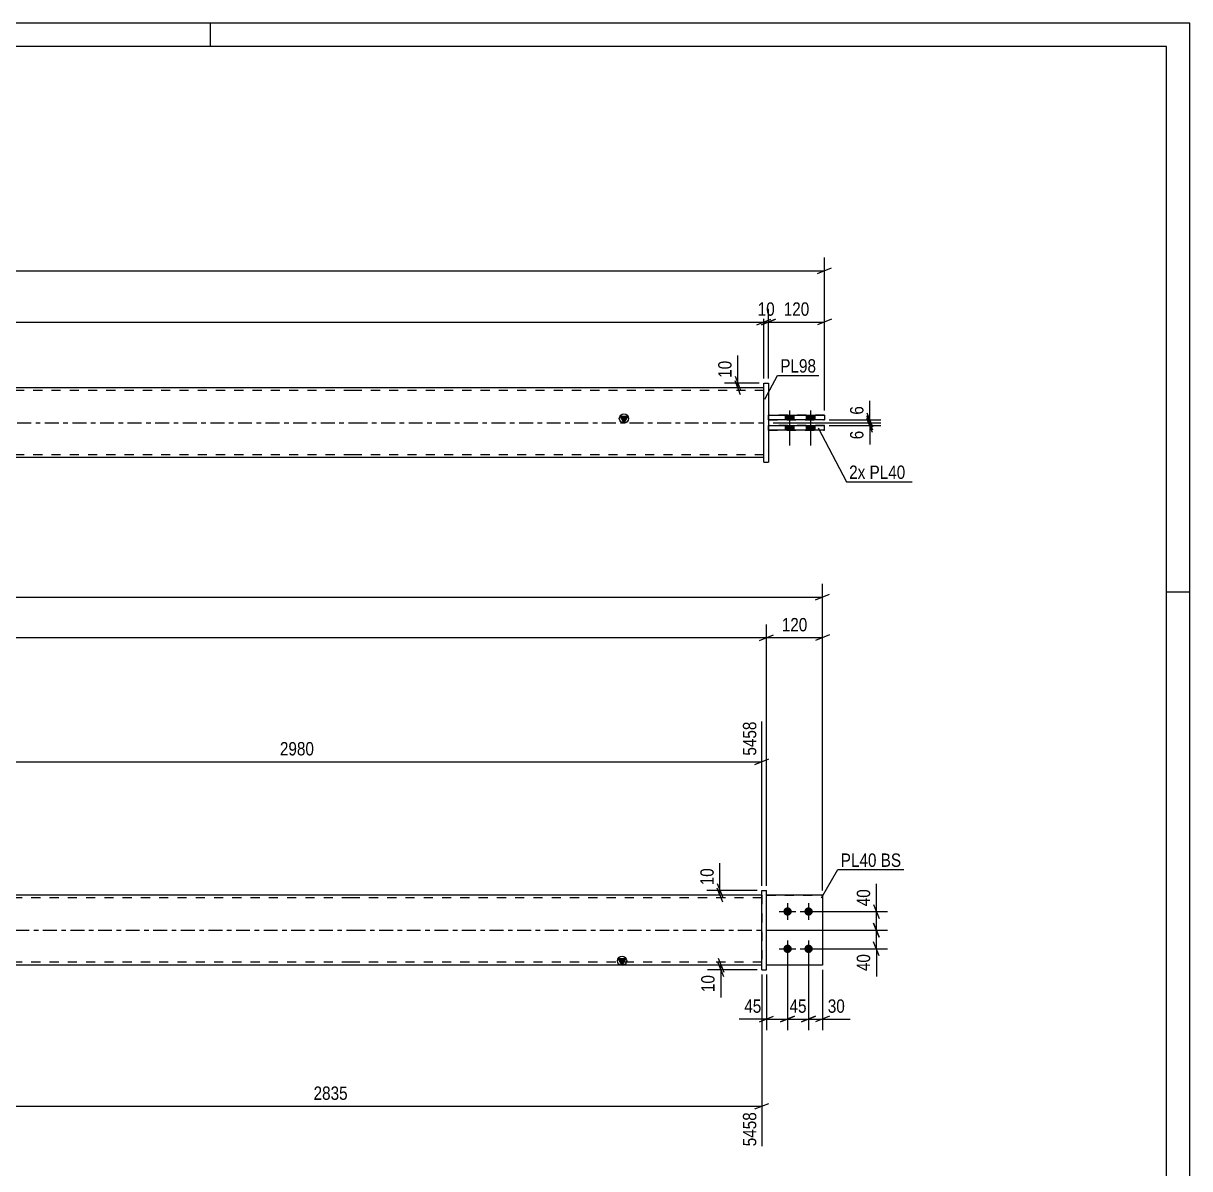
# Model space of a CAD drawing. Header units: millimetres. Extents: x 0 to 594, y 0 to 420.
# Drawn here: x 343.9 to 594, y 174.3 to 420 of the extents above; entities that cross this region are included whole.
import ezdxf

# ---------------------------------------------------------------- set-up
doc = ezdxf.new("R2010")
doc.units = ezdxf.units.MM
doc.linetypes.add('DXK_LINE_DOT2', pattern=[3.9198, 1.9599, -1.9599])
doc.linetypes.add('DXK_LINE_DOT3', pattern=[5.9187, 2.979, -0.9799, 0.9799, -0.9799])
doc.styles.add('Arial Narrow', font='ARIALN.TTF', dxfattribs={"height": 0.2})

# ---------------------------------------------------------------- blocks, each defined once
blk = doc.blocks.new('Unknown-580610444-1130')
at = {"color": 5, "linetype": 'Continuous'}
for p, q in [((594, 420), (0, 420)), ((384, 415), (384, 420)), ((594, 0), (594, 420)), ((589, 415), (5, 415)), ((589, 5), (589, 415)), ((594, 298), (589, 298))]:
    blk.add_line(p, q, dxfattribs=at)
blk = doc.blocks.new('Part-580610444-1695 - 1673')
at = {"color": 2, "linetype": 'Continuous'}
for p, q in [((515.26, 232.99), (503.26, 232.99)), ((515.26, 232.99), (515.26, 232.99)), ((515.26, 232.99), (515.26, 217.99)), ((515.26, 217.99), (503.26, 217.99))]:
    blk.add_line(p, q, dxfattribs=at)
at = {"color": 7, "linetype": 'DXK_LINE_DOT2'}
for p, q in [((515.26, 232.99), (503.26, 232.99)), ((503.26, 232.99), (503.26, 232.99)), ((503.26, 217.99), (503.26, 232.99)), ((515.26, 232.99), (515.26, 232.99)), ((515.26, 217.99), (503.26, 217.99))]:
    blk.add_line(p, q, dxfattribs=at)
blk = doc.blocks.new('Part-580610444-1700 - 1673')
at = {"linetype": 'Continuous'}
blk.add_hatch(color=2, dxfattribs=at).paths.add_polyline_path([(472.26, 217.99), (471.46, 219.39), (473.06, 219.39)])
at = {"color": 2, "linetype": 'Continuous'}
for p, q in [((414.16, 232.99), (182.34, 232.99)), ((502.26, 232.99), (414.26, 232.99)), ((414.16, 217.99), (182.34, 217.99)), ((502.26, 217.99), (414.26, 217.99)), ((472.26, 217.99), (471.46, 219.39)), ((471.46, 219.39), (473.06, 219.39)), ((473.06, 219.39), (472.26, 217.99))]:
    blk.add_line(p, q, dxfattribs=at)
at = {"color": 7, "linetype": 'DXK_LINE_DOT2'}
for p, q in [((502.26, 232.99), (502.26, 217.99)), ((414.16, 232.39), (182.34, 232.39)), ((502.26, 232.39), (414.26, 232.39)), ((414.16, 218.59), (182.34, 218.59)), ((502.26, 218.59), (414.26, 218.59))]:
    blk.add_line(p, q, dxfattribs=at)
at = {"color": 7, "linetype": 'DXK_LINE_DOT3'}
for p, q in [((182.34, 225.49), (414.16, 225.49)), ((414.26, 225.49), (502.26, 225.49))]:
    blk.add_line(p, q, dxfattribs=at)
at = {"color": 2, "linetype": 'Continuous'}
blk.add_circle((472.26, 218.89), 1, dxfattribs=at)
blk = doc.blocks.new('Part-580610444-1685 - 1673')
at = {"color": 2, "linetype": 'Continuous'}
for p, q in [((502.26, 233.99), (503.26, 233.99)), ((502.26, 216.99), (502.26, 233.99)), ((503.26, 216.99), (503.26, 233.99)), ((502.26, 216.99), (502.26, 216.99)), ((502.26, 216.99), (503.26, 216.99))]:
    blk.add_line(p, q, dxfattribs=at)
at = {"color": 7, "linetype": 'DXK_LINE_DOT2'}
for p, q in [((502.26, 233.99), (503.26, 233.99)), ((502.26, 216.99), (503.26, 216.99))]:
    blk.add_line(p, q, dxfattribs=at)
blk = doc.blocks.new('Part-580610444-1690 - 1673')
at = {"color": 7, "linetype": 'DXK_LINE_DOT2'}
for p, q in [((503.26, 232.99), (515.26, 232.99)), ((515.26, 232.99), (503.26, 232.99)), ((503.26, 232.99), (503.26, 232.99)), ((503.26, 217.99), (503.26, 232.99)), ((515.26, 232.99), (515.26, 232.99)), ((515.26, 232.99), (515.26, 217.99)), ((515.26, 217.99), (503.26, 217.99)), ((515.26, 217.99), (503.26, 217.99))]:
    blk.add_line(p, q, dxfattribs=at)
blk = doc.blocks.new('Bolt-580610444-1710 - 1673')
at = {"linetype": 'Continuous'}
for points in [[(507.76, 230.39), (507.95, 230.37), (508.13, 230.31), (508.29, 230.21), (508.43, 230.09), (508.54, 229.94), (508.62, 229.76), (508.66, 229.58), (508.66, 229.39), (508.62, 229.21), (508.54, 229.04), (508.43, 228.88), (508.29, 228.76), (508.13, 228.66), (507.95, 228.61), (507.76, 228.59), (507.58, 228.61), (507.4, 228.66), (507.23, 228.76), (507.09, 228.88), (506.98, 229.04), (506.91, 229.21), (506.87, 229.39), (506.87, 229.58), (506.91, 229.76), (506.98, 229.94), (507.09, 230.09), (507.23, 230.21), (507.4, 230.31), (507.58, 230.37)], [(512.26, 230.39), (512.45, 230.37), (512.63, 230.31), (512.79, 230.21), (512.93, 230.09), (513.04, 229.94), (513.12, 229.76), (513.16, 229.58), (513.16, 229.39), (513.12, 229.21), (513.04, 229.04), (512.93, 228.88), (512.79, 228.76), (512.63, 228.66), (512.45, 228.61), (512.26, 228.59), (512.08, 228.61), (511.9, 228.66), (511.73, 228.76), (511.59, 228.88), (511.48, 229.04), (511.41, 229.21), (511.37, 229.39), (511.37, 229.58), (511.41, 229.76), (511.48, 229.94), (511.59, 230.09), (511.73, 230.21), (511.9, 230.31), (512.08, 230.37)], [(507.76, 222.39), (507.95, 222.37), (508.13, 222.31), (508.29, 222.21), (508.43, 222.09), (508.54, 221.94), (508.62, 221.76), (508.66, 221.58), (508.66, 221.39), (508.62, 221.21), (508.54, 221.04), (508.43, 220.88), (508.29, 220.76), (508.13, 220.66), (507.95, 220.61), (507.76, 220.59), (507.58, 220.61), (507.4, 220.66), (507.23, 220.76), (507.09, 220.88), (506.98, 221.04), (506.91, 221.21), (506.87, 221.39), (506.87, 221.58), (506.91, 221.76), (506.98, 221.94), (507.09, 222.09), (507.23, 222.21), (507.4, 222.31), (507.58, 222.37)], [(512.26, 222.39), (512.45, 222.37), (512.63, 222.31), (512.79, 222.21), (512.93, 222.09), (513.04, 221.94), (513.12, 221.76), (513.16, 221.58), (513.16, 221.39), (513.12, 221.21), (513.04, 221.04), (512.93, 220.88), (512.79, 220.76), (512.63, 220.66), (512.45, 220.61), (512.26, 220.59), (512.08, 220.61), (511.9, 220.66), (511.73, 220.76), (511.59, 220.88), (511.48, 221.04), (511.41, 221.21), (511.37, 221.39), (511.37, 221.58), (511.41, 221.76), (511.48, 221.94), (511.59, 222.09), (511.73, 222.21), (511.9, 222.31), (512.08, 222.37)]]:
    blk.add_hatch(color=1, dxfattribs=at).paths.add_polyline_path(points)
at = {"color": 1, "linetype": 'Continuous'}
for p, q in [((507.76, 231.29), (507.76, 227.69)), ((512.26, 231.29), (512.26, 227.69)), ((505.96, 229.49), (509.56, 229.49)), ((510.46, 229.49), (514.06, 229.49)), ((507.76, 223.29), (507.76, 219.69)), ((512.26, 223.29), (512.26, 219.69)), ((505.96, 221.49), (509.56, 221.49)), ((510.46, 221.49), (514.06, 221.49))]:
    blk.add_line(p, q, dxfattribs=at)
blk = doc.blocks.new('Bolt-580610444-1371 - 1367')
at = {"linetype": 'Continuous'}
for points in [[(509.08, 335.94), (507.28, 335.94), (507.28, 334.94), (509.08, 334.94)], [(509.08, 335.94), (507.28, 335.94), (507.28, 334.94), (509.08, 334.94)], [(513.58, 335.94), (511.78, 335.94), (511.78, 334.94), (513.58, 334.94)], [(513.58, 335.94), (511.78, 335.94), (511.78, 334.94), (513.58, 334.94)], [(509.08, 333.74), (507.28, 333.74), (507.28, 332.74), (509.08, 332.74)], [(509.08, 333.74), (507.28, 333.74), (507.28, 332.74), (509.08, 332.74)], [(513.58, 333.74), (511.78, 333.74), (511.78, 332.74), (513.58, 332.74)], [(513.58, 333.74), (511.78, 333.74), (511.78, 332.74), (513.58, 332.74)]]:
    blk.add_hatch(color=1, dxfattribs=at).paths.add_polyline_path(points)
at = {"color": 1, "linetype": 'Continuous'}
for p, q in [((507.28, 335.94), (507.28, 334.94)), ((507.28, 335.94), (507.28, 334.94)), ((508.18, 336.94), (508.18, 329.44)), ((508.18, 336.94), (508.18, 329.44)), ((509.08, 335.94), (509.08, 334.94)), ((509.08, 335.94), (509.08, 334.94)), ((511.78, 335.94), (511.78, 334.94)), ((511.78, 335.94), (511.78, 334.94)), ((512.68, 336.94), (512.68, 329.44)), ((512.68, 336.94), (512.68, 329.44)), ((513.58, 335.94), (513.58, 334.94)), ((513.58, 335.94), (513.58, 334.94)), ((507.28, 333.74), (507.28, 332.74)), ((507.28, 333.74), (507.28, 332.74)), ((509.08, 333.74), (509.08, 332.74)), ((509.08, 333.74), (509.08, 332.74)), ((511.78, 333.74), (511.78, 332.74)), ((511.78, 333.74), (511.78, 332.74)), ((513.58, 333.74), (513.58, 332.74)), ((513.58, 333.74), (513.58, 332.74))]:
    blk.add_line(p, q, dxfattribs=at)
blk = doc.blocks.new('Part-580610444-1456 - 1367')
at = {"linetype": 'Continuous'}
blk.add_hatch(color=2, dxfattribs=at).paths.add_polyline_path([(472.68, 334.34), (471.88, 335.74), (473.48, 335.74)])
at = {"color": 2, "linetype": 'Continuous'}
for p, q in [((414.58, 341.84), (182.76, 341.84)), ((502.68, 341.84), (414.68, 341.84)), ((472.68, 334.34), (471.88, 335.74)), ((471.88, 335.74), (473.48, 335.74)), ((473.48, 335.74), (472.68, 334.34)), ((414.58, 326.84), (182.76, 326.84)), ((502.68, 326.84), (414.68, 326.84))]:
    blk.add_line(p, q, dxfattribs=at)
at = {"color": 7, "linetype": 'DXK_LINE_DOT2'}
for p, q in [((414.58, 341.24), (182.76, 341.24)), ((502.68, 341.24), (414.68, 341.24)), ((502.68, 326.84), (502.68, 341.84)), ((414.58, 327.44), (182.76, 327.44)), ((502.68, 327.44), (414.68, 327.44))]:
    blk.add_line(p, q, dxfattribs=at)
at = {"color": 7, "linetype": 'DXK_LINE_DOT3'}
for p, q in [((182.76, 334.34), (414.58, 334.34)), ((414.68, 334.34), (502.68, 334.34))]:
    blk.add_line(p, q, dxfattribs=at)
at = {"color": 2, "linetype": 'Continuous'}
blk.add_circle((472.68, 335.24), 1, dxfattribs=at)
blk = doc.blocks.new('Part-580610444-1461 - 1367')
at = {"color": 2, "linetype": 'Continuous'}
for p, q in [((503.68, 333.74), (515.68, 333.74)), ((515.68, 332.74), (503.68, 332.74)), ((515.68, 332.74), (515.68, 333.74))]:
    blk.add_line(p, q, dxfattribs=at)
at = {"color": 7, "linetype": 'DXK_LINE_DOT2'}
for p, q in [((503.68, 332.74), (503.68, 333.74)), ((515.68, 333.74), (503.68, 333.74)), ((503.68, 332.74), (515.68, 332.74))]:
    blk.add_line(p, q, dxfattribs=at)
blk = doc.blocks.new('Part-580610444-1433 - 1367')
at = {"color": 2, "linetype": 'Continuous'}
for p, q in [((502.68, 342.84), (502.68, 342.84)), ((502.68, 325.84), (502.68, 342.84)), ((502.68, 342.84), (503.68, 342.84)), ((503.68, 342.84), (503.68, 342.84)), ((503.68, 342.84), (503.68, 325.84)), ((502.68, 325.84), (503.68, 325.84)), ((502.68, 325.84), (502.68, 325.84)), ((503.68, 325.84), (503.68, 325.84))]:
    blk.add_line(p, q, dxfattribs=at)
at = {"color": 7, "linetype": 'DXK_LINE_DOT2'}
for p, q in [((502.68, 342.84), (502.68, 342.84)), ((502.68, 342.84), (503.68, 342.84)), ((502.68, 325.84), (503.68, 325.84))]:
    blk.add_line(p, q, dxfattribs=at)
blk = doc.blocks.new('Part-580610444-1466 - 1367')
at = {"color": 2, "linetype": 'Continuous'}
for p, q in [((503.68, 335.94), (515.68, 335.94)), ((515.68, 335.94), (515.68, 334.94)), ((515.68, 334.94), (503.68, 334.94))]:
    blk.add_line(p, q, dxfattribs=at)
at = {"color": 7, "linetype": 'DXK_LINE_DOT2'}
for p, q in [((503.68, 334.94), (503.68, 335.94)), ((515.68, 335.94), (503.68, 335.94)), ((515.68, 335.94), (515.68, 335.94)), ((503.68, 334.94), (515.68, 334.94))]:
    blk.add_line(p, q, dxfattribs=at)
blk = doc.blocks.new('StraightDimension-580610444-1936 - 1673')
at = {"color": 7, "linetype": 'Continuous'}
for p, q in [((501.26, 217.99), (490.61, 217.99)), ((492.86, 219.49), (494.06, 216.49)), ((494.06, 215.49), (492.86, 218.49)), ((493.46, 216.99), (493.46, 217.99)), ((501.26, 216.99), (490.61, 216.99))]:
    blk.add_line(p, q, dxfattribs=at)
at = {"color": 0}
blk.add_wipeout([(492.71, 216.46), (488.51, 216.46), (488.51, 211.6), (492.71, 211.6)], dxfattribs=at)
at = {"color": 7, "linetype": 'Continuous'}
blk.add_line((493.46, 216.99), (493.46, 211.08), dxfattribs=at)
blk.add_line((493.46, 216.99), (493.46, 211.08), dxfattribs=at)
at = {"color": 3, "style": 'Arial Narrow'}
blk.add_text('10', height=2.863, rotation=90.0002, dxfattribs=at).set_placement((492.11, 212.2))
blk = doc.blocks.new('StraightDimension-580610444-1955 - 1673')
at = {"color": 7, "linetype": 'Continuous'}
for p, q in [((507.76, 220.49), (507.76, 204.02)), ((512.26, 220.49), (512.26, 204.02)), ((506.26, 205.82), (509.26, 207.02)), ((507.76, 206.42), (512.26, 206.42)), ((513.76, 207.02), (510.76, 205.82))]:
    blk.add_line(p, q, dxfattribs=at)
at = {"color": 0}
blk.add_wipeout([(512.44, 207.17), (512.44, 211.37), (507.58, 211.37), (507.58, 207.17)], dxfattribs=at)
at = {"color": 3, "style": 'Arial Narrow'}
blk.add_text('45', height=2.863, dxfattribs=at).set_placement((508.18, 207.77))
blk = doc.blocks.new('StraightDimension-580610444-2017 - 1673')
at = {"color": 7, "linetype": 'Continuous'}
for p, q in [((503.26, 225.49), (529.22, 225.49)), ((526.22, 226.99), (527.42, 223.99)), ((526.82, 221.49), (526.82, 225.49)), ((527.42, 219.99), (526.22, 222.99)), ((513.26, 221.49), (529.22, 221.49))]:
    blk.add_line(p, q, dxfattribs=at)
at = {"color": 0}
blk.add_wipeout([(526.07, 220.96), (521.87, 220.96), (521.87, 216.1), (526.07, 216.1)], dxfattribs=at)
at = {"color": 7, "linetype": 'Continuous'}
blk.add_line((526.82, 221.49), (526.82, 215.58), dxfattribs=at)
blk.add_line((526.82, 221.49), (526.82, 215.58), dxfattribs=at)
at = {"color": 3, "style": 'Arial Narrow'}
blk.add_text('40', height=2.863, rotation=90.0002, dxfattribs=at).set_placement((525.47, 216.7))
blk = doc.blocks.new('StraightDimension-580610444-2031 - 1673')
at = {"color": 7, "linetype": 'Continuous'}
for p, q in [((492.67, 235.49), (493.87, 232.49)), ((501.26, 233.99), (490.42, 233.99)), ((501.26, 232.99), (490.42, 232.99)), ((493.87, 231.49), (492.67, 234.49)), ((493.27, 232.99), (493.27, 233.99))]:
    blk.add_line(p, q, dxfattribs=at)
at = {"color": 0}
blk.add_wipeout([(492.52, 239.37), (488.32, 239.37), (488.32, 234.51), (492.52, 234.51)], dxfattribs=at)
at = {"color": 7, "linetype": 'Continuous'}
blk.add_line((493.27, 233.99), (493.27, 239.89), dxfattribs=at)
blk.add_line((493.27, 233.99), (493.27, 239.89), dxfattribs=at)
at = {"color": 3, "style": 'Arial Narrow'}
blk.add_text('10', height=2.863, rotation=90.0002, dxfattribs=at).set_placement((491.92, 235.11))
blk = doc.blocks.new('StraightDimension-580610444-1760 - 1673')
at = {"color": 7, "linetype": 'Continuous'}
for p, q in [((302.83, 233.99), (302.83, 270.23)), ((502.26, 234.99), (502.26, 270.23)), ((304.33, 262.22), (301.33, 261.02)), ((302.83, 261.62), (502.26, 261.62)), ((500.76, 261.02), (503.76, 262.22))]:
    blk.add_line(p, q, dxfattribs=at)
at = {"color": 0, "linetype": 'Continuous'}
blk.add_wipeout([(501.66, 270.83), (497.46, 270.83), (497.46, 262.32), (501.66, 262.32)], dxfattribs=at)
at = {"color": 0}
blk.add_wipeout([(406.8, 262.37), (406.8, 266.57), (398.29, 266.57), (398.29, 262.37)], dxfattribs=at)
at = {"color": 3, "linetype": 'Continuous', "style": 'Arial Narrow'}
blk.add_text('5458', height=2.863, rotation=90.0002, dxfattribs=at).set_placement((501.06, 262.92))
at = {"color": 3, "style": 'Arial Narrow'}
blk.add_text('2980', height=2.863, dxfattribs=at).set_placement((398.89, 262.97))
blk = doc.blocks.new('StraightDimension-580610444-2050 - 1673')
at = {"color": 7, "linetype": 'Continuous'}
for p, q in [((503.26, 234.99), (503.26, 291.08)), ((93.24, 288.23), (503.26, 288.23)), ((501.76, 287.63), (504.76, 288.83))]:
    blk.add_line(p, q, dxfattribs=at)
blk = doc.blocks.new('StraightDimension-580610444-2040 - 1673')
at = {"color": 7, "linetype": 'Continuous'}
for p, q in [((503.26, 234.99), (503.26, 291.08)), ((515.26, 233.99), (515.26, 291.08)), ((501.76, 287.63), (504.76, 288.83)), ((503.26, 288.23), (515.26, 288.23)), ((516.76, 288.83), (513.76, 287.63))]:
    blk.add_line(p, q, dxfattribs=at)
at = {"color": 0}
blk.add_wipeout([(512.6, 288.98), (512.6, 293.18), (505.92, 293.18), (505.92, 288.98)], dxfattribs=at)
at = {"color": 3, "style": 'Arial Narrow'}
blk.add_text('120', height=2.863, dxfattribs=at).set_placement((506.52, 289.58))
blk = doc.blocks.new('StraightDimension-580610444-1945 - 1673')
at = {"color": 7, "linetype": 'Continuous'}
for p, q in [((507.76, 220.49), (507.76, 204.02)), ((503.26, 215.99), (503.26, 204.02)), ((501.76, 205.82), (504.76, 207.02)), ((503.26, 206.42), (507.76, 206.42)), ((509.26, 207.02), (506.26, 205.82))]:
    blk.add_line(p, q, dxfattribs=at)
at = {"color": 0}
blk.add_wipeout([(502.74, 207.17), (502.74, 211.37), (497.88, 211.37), (497.88, 207.17)], dxfattribs=at)
at = {"color": 7, "linetype": 'Continuous'}
blk.add_line((503.26, 206.42), (497.36, 206.42), dxfattribs=at)
blk.add_line((503.26, 206.42), (497.36, 206.42), dxfattribs=at)
at = {"color": 3, "style": 'Arial Narrow'}
blk.add_text('45', height=2.863, dxfattribs=at).set_placement((498.48, 207.77))
blk = doc.blocks.new('StraightDimension-580610444-1746 - 1673')
at = {"color": 7, "linetype": 'Continuous'}
for p, q in [((515.26, 233.99), (515.26, 299.79)), ((81.24, 296.94), (515.26, 296.94)), ((513.76, 296.34), (516.76, 297.54))]:
    blk.add_line(p, q, dxfattribs=at)
blk = doc.blocks.new('StraightDimension-580610444-1838 - 1673')
at = {"color": 7, "linetype": 'Continuous'}
for p, q in [((317.27, 216.99), (317.27, 179.13)), ((502.26, 215.99), (502.26, 179.13)), ((318.77, 188.34), (315.77, 187.14)), ((317.27, 187.74), (502.26, 187.74)), ((500.76, 187.14), (503.76, 188.34))]:
    blk.add_line(p, q, dxfattribs=at)
at = {"color": 0}
blk.add_wipeout([(414.02, 188.49), (414.02, 192.69), (405.51, 192.69), (405.51, 188.49)], dxfattribs=at)
at = {"color": 0, "linetype": 'Continuous'}
blk.add_wipeout([(501.66, 187.04), (497.46, 187.04), (497.46, 178.53), (501.66, 178.53)], dxfattribs=at)
at = {"color": 3, "style": 'Arial Narrow'}
blk.add_text('2835', height=2.863, dxfattribs=at).set_placement((406.11, 189.09))
at = {"color": 3, "linetype": 'Continuous', "style": 'Arial Narrow'}
blk.add_text('5458', height=2.863, rotation=90.0002, dxfattribs=at).set_placement((501.06, 179.13))
blk = doc.blocks.new('StraightDimension-580610444-1965 - 1673')
at = {"color": 7, "linetype": 'Continuous'}
for p, q in [((512.26, 220.49), (512.26, 204.02)), ((515.26, 216.99), (515.26, 204.02)), ((510.76, 205.82), (513.76, 207.02)), ((512.26, 206.42), (515.26, 206.42)), ((516.76, 207.02), (513.76, 205.82))]:
    blk.add_line(p, q, dxfattribs=at)
at = {"color": 0}
blk.add_wipeout([(520.64, 207.17), (520.64, 211.37), (515.79, 211.37), (515.79, 207.17)], dxfattribs=at)
at = {"color": 7, "linetype": 'Continuous'}
blk.add_line((515.26, 206.42), (521.17, 206.42), dxfattribs=at)
blk.add_line((515.26, 206.42), (521.17, 206.42), dxfattribs=at)
at = {"color": 3, "style": 'Arial Narrow'}
blk.add_text('30', height=2.863, dxfattribs=at).set_placement((516.39, 207.77))
blk = doc.blocks.new('StraightDimension-580610444-2004 - 1673')
at = {"color": 7, "linetype": 'Continuous'}
for p, q in [((526.22, 230.99), (527.42, 227.99)), ((513.26, 229.49), (529.22, 229.49)), ((526.82, 225.49), (526.82, 229.49)), ((503.26, 225.49), (529.22, 225.49)), ((527.42, 223.99), (526.22, 226.99))]:
    blk.add_line(p, q, dxfattribs=at)
at = {"color": 0}
blk.add_wipeout([(526.07, 234.87), (521.87, 234.87), (521.87, 230.01), (526.07, 230.01)], dxfattribs=at)
at = {"color": 7, "linetype": 'Continuous'}
blk.add_line((526.82, 229.49), (526.82, 235.39), dxfattribs=at)
blk.add_line((526.82, 229.49), (526.82, 235.39), dxfattribs=at)
at = {"color": 3, "style": 'Arial Narrow'}
blk.add_text('40', height=2.863, rotation=90.0002, dxfattribs=at).set_placement((525.47, 230.61))
blk = doc.blocks.new('StraightDimension-580610444-1545 - 1367')
at = {"color": 7, "linetype": 'Continuous'}
for p, q in [((515.68, 336.94), (515.68, 369.79)), ((81.66, 366.94), (515.68, 366.94)), ((514.18, 366.34), (517.18, 367.54))]:
    blk.add_line(p, q, dxfattribs=at)
blk = doc.blocks.new('StraightDimension-580610444-1576 - 1367')
at = {"color": 7, "linetype": 'Continuous'}
for p, q in [((502.68, 343.84), (502.68, 358.78)), ((94.66, 355.93), (502.68, 355.93)), ((501.18, 355.33), (504.18, 356.53))]:
    blk.add_line(p, q, dxfattribs=at)
blk = doc.blocks.new('StraightDimension-580610444-1586 - 1367')
at = {"color": 7, "linetype": 'Continuous'}
for p, q in [((502.68, 343.84), (502.68, 358.78)), ((503.68, 343.84), (503.68, 358.78)), ((501.18, 355.33), (504.18, 356.53)), ((505.18, 356.53), (502.18, 355.33)), ((502.68, 355.93), (503.68, 355.93))]:
    blk.add_line(p, q, dxfattribs=at)
at = {"color": 0}
blk.add_wipeout([(505.61, 356.68), (505.61, 360.88), (500.75, 360.88), (500.75, 356.68)], dxfattribs=at)
at = {"color": 3, "style": 'Arial Narrow'}
blk.add_text('10', height=2.863, dxfattribs=at).set_placement((501.35, 357.28))
blk = doc.blocks.new('StraightDimension-580610444-1596 - 1367')
at = {"color": 7, "linetype": 'Continuous'}
for p, q in [((503.68, 343.84), (503.68, 358.78)), ((515.68, 336.94), (515.68, 358.78)), ((502.18, 355.33), (505.18, 356.53)), ((503.68, 355.93), (515.68, 355.93)), ((517.18, 356.53), (514.18, 355.33))]:
    blk.add_line(p, q, dxfattribs=at)
at = {"color": 0}
blk.add_wipeout([(513.02, 356.68), (513.02, 360.88), (506.34, 360.88), (506.34, 356.68)], dxfattribs=at)
at = {"color": 3, "style": 'Arial Narrow'}
blk.add_text('120', height=2.863, dxfattribs=at).set_placement((506.94, 357.28))
blk = doc.blocks.new('StraightDimension-580610444-1607 - 1367')
at = {"color": 7, "linetype": 'Continuous'}
for p, q in [((501.68, 342.84), (494.25, 342.84)), ((496.5, 344.34), (497.7, 341.34)), ((497.7, 340.34), (496.5, 343.34)), ((497.1, 341.84), (497.1, 342.84)), ((501.68, 341.84), (494.25, 341.84))]:
    blk.add_line(p, q, dxfattribs=at)
at = {"color": 0}
blk.add_wipeout([(496.35, 348.22), (492.15, 348.22), (492.15, 343.36), (496.35, 343.36)], dxfattribs=at)
at = {"color": 7, "linetype": 'Continuous'}
blk.add_line((497.1, 342.84), (497.1, 348.74), dxfattribs=at)
blk.add_line((497.1, 342.84), (497.1, 348.74), dxfattribs=at)
at = {"color": 3, "style": 'Arial Narrow'}
blk.add_text('10', height=2.863, rotation=90.0002, dxfattribs=at).set_placement((495.75, 343.96))
blk = doc.blocks.new('StraightDimension-580610444-1618 - 1367')
at = {"color": 7, "linetype": 'Continuous'}
for p, q in [((524.78, 335.84), (525.98, 332.84)), ((525.98, 332.24), (524.78, 335.24)), ((504.68, 334.34), (527.78, 334.34)), ((516.68, 333.74), (527.78, 333.74)), ((525.38, 333.74), (525.38, 334.34))]:
    blk.add_line(p, q, dxfattribs=at)
at = {"color": 0}
blk.add_wipeout([(524.63, 333.21), (520.43, 333.21), (520.43, 330.18), (524.63, 330.18)], dxfattribs=at)
at = {"color": 7, "linetype": 'Continuous'}
blk.add_line((525.38, 333.74), (525.38, 329.66), dxfattribs=at)
blk.add_line((525.38, 333.74), (525.38, 329.66), dxfattribs=at)
at = {"color": 3, "style": 'Arial Narrow'}
blk.add_text('6', height=2.86, rotation=90.0002, dxfattribs=at).set_placement((524.03, 330.78))
blk = doc.blocks.new('StraightDimension-580610444-1627 - 1367')
at = {"color": 7, "linetype": 'Continuous'}
for p, q in [((524.78, 336.44), (525.98, 333.44)), ((525.98, 332.84), (524.78, 335.84)), ((504.68, 334.34), (527.78, 334.34)), ((516.68, 334.94), (527.78, 334.94)), ((525.38, 334.34), (525.38, 334.94))]:
    blk.add_line(p, q, dxfattribs=at)
at = {"color": 0}
blk.add_wipeout([(524.63, 338.49), (520.43, 338.49), (520.43, 335.46), (524.63, 335.46)], dxfattribs=at)
at = {"color": 7, "linetype": 'Continuous'}
blk.add_line((525.38, 334.94), (525.38, 339.01), dxfattribs=at)
blk.add_line((525.38, 334.94), (525.38, 339.01), dxfattribs=at)
at = {"color": 3, "style": 'Arial Narrow'}
blk.add_text('6', height=2.86, rotation=90.0002, dxfattribs=at).set_placement((524.03, 336.06))
blk = doc.blocks.new('MarkSet-580610444-2083 - 1673')
at = {"color": 0}
blk.add_wipeout([(526.84, 239.07), (526.84, 242.07), (519.17, 242.07), (519.17, 239.07)], dxfattribs=at)
blk.add_wipeout([(526.84, 239.07), (526.84, 242.07), (519.17, 242.07), (519.17, 239.07)], dxfattribs=at)
at = {"color": 30, "linetype": 'Continuous'}
blk.add_line((515.07, 232.41), (518.57, 238.47), dxfattribs=at)
at = {"color": 0}
blk.add_wipeout([(532.12, 239.07), (532.12, 242.07), (527.74, 242.07), (527.74, 239.07)], dxfattribs=at)
blk.add_wipeout([(532.12, 239.07), (532.12, 242.07), (527.74, 242.07), (527.74, 239.07)], dxfattribs=at)
at = {"color": 30, "linetype": 'Continuous'}
blk.add_line((518.57, 238.47), (532.72, 238.47), dxfattribs=at)
at = {"color": 3, "style": 'Arial Narrow'}
for s, p in [('PL40', (519.17, 239.07)), ('BS', (527.74, 239.07))]:
    blk.add_text(s, height=2.863, dxfattribs=at).set_placement(p)
blk = doc.blocks.new('MarkSet-580610444-1658 - 1367')
at = {"color": 0}
blk.add_wipeout([(524.44, 322.28), (524.44, 325.28), (520.97, 325.28), (520.97, 322.28)], dxfattribs=at)
blk.add_wipeout([(524.44, 322.28), (524.44, 325.28), (520.97, 325.28), (520.97, 322.28)], dxfattribs=at)
at = {"color": 30, "linetype": 'Continuous'}
blk.add_line((514.33, 333.25), (520.37, 321.68), dxfattribs=at)
at = {"color": 0}
blk.add_wipeout([(533.02, 322.28), (533.02, 325.28), (525.34, 325.28), (525.34, 322.28)], dxfattribs=at)
blk.add_wipeout([(533.02, 322.28), (533.02, 325.28), (525.34, 325.28), (525.34, 322.28)], dxfattribs=at)
at = {"color": 30, "linetype": 'Continuous'}
blk.add_line((520.37, 321.68), (534.52, 321.68), dxfattribs=at)
at = {"color": 3, "style": 'Arial Narrow'}
for s, p in [('2x', (520.97, 322.28)), ('PL40', (525.34, 322.28))]:
    blk.add_text(s, height=2.863, dxfattribs=at).set_placement(p)
blk = doc.blocks.new('Mark-580610444-1429 - 1367')
at = {"color": 0}
blk.add_wipeout([(513.87, 345.09), (513.87, 348.09), (506.2, 348.09), (506.2, 345.09)], dxfattribs=at)
blk.add_wipeout([(513.87, 345.09), (513.87, 348.09), (506.2, 348.09), (506.2, 345.09)], dxfattribs=at)
at = {"color": 30, "linetype": 'Continuous'}
for p, q in [((502.91, 339.41), (505.6, 344.49)), ((505.6, 344.49), (514.47, 344.49))]:
    blk.add_line(p, q, dxfattribs=at)
at = {"color": 3, "style": 'Arial Narrow'}
blk.add_text('PL98', height=2.863, dxfattribs=at).set_placement((506.2, 345.09))

msp = doc.modelspace()

# ---------------------------------------------------------------- block references
for name in ['Unknown-580610444-1130', 'Part-580610444-1433 - 1367', 'Part-580610444-1456 - 1367', 'Part-580610444-1466 - 1367', 'Bolt-580610444-1371 - 1367', 'Part-580610444-1461 - 1367', 'Part-580610444-1700 - 1673', 'Part-580610444-1685 - 1673', 'Part-580610444-1695 - 1673', 'Part-580610444-1690 - 1673', 'Bolt-580610444-1710 - 1673']:
    msp.add_blockref(name, (0, 0))

# ---------------------------------------------------------------- next in the draw order: block references
for name in ['StraightDimension-580610444-1545 - 1367', 'StraightDimension-580610444-2031 - 1673', 'StraightDimension-580610444-1955 - 1673', 'StraightDimension-580610444-1936 - 1673']:
    msp.add_blockref(name, (0, 0))

# ---------------------------------------------------------------- next in the draw order: block references
for name in ['StraightDimension-580610444-1576 - 1367', 'StraightDimension-580610444-1760 - 1673', 'StraightDimension-580610444-2017 - 1673']:
    msp.add_blockref(name, (0, 0))

# ---------------------------------------------------------------- next in the draw order: block references
for name in ['StraightDimension-580610444-1586 - 1367', 'StraightDimension-580610444-2050 - 1673', 'StraightDimension-580610444-1945 - 1673', 'StraightDimension-580610444-1965 - 1673']:
    msp.add_blockref(name, (0, 0))

# ---------------------------------------------------------------- next in the draw order: block references
for name in ['StraightDimension-580610444-1596 - 1367', 'StraightDimension-580610444-2040 - 1673', 'StraightDimension-580610444-1838 - 1673']:
    msp.add_blockref(name, (0, 0))

# ---------------------------------------------------------------- next in the draw order: block references
for name in ['StraightDimension-580610444-1607 - 1367', 'StraightDimension-580610444-1618 - 1367', 'StraightDimension-580610444-1746 - 1673']:
    msp.add_blockref(name, (0, 0))

# ---------------------------------------------------------------- next in the draw order: block references
for name in ['StraightDimension-580610444-1627 - 1367', 'StraightDimension-580610444-2004 - 1673']:
    msp.add_blockref(name, (0, 0))

# ---------------------------------------------------------------- next in the draw order: block references
for name in ['Mark-580610444-1429 - 1367', 'MarkSet-580610444-1658 - 1367', 'MarkSet-580610444-2083 - 1673']:
    msp.add_blockref(name, (0, 0))

doc.saveas('drawing.dxf')
